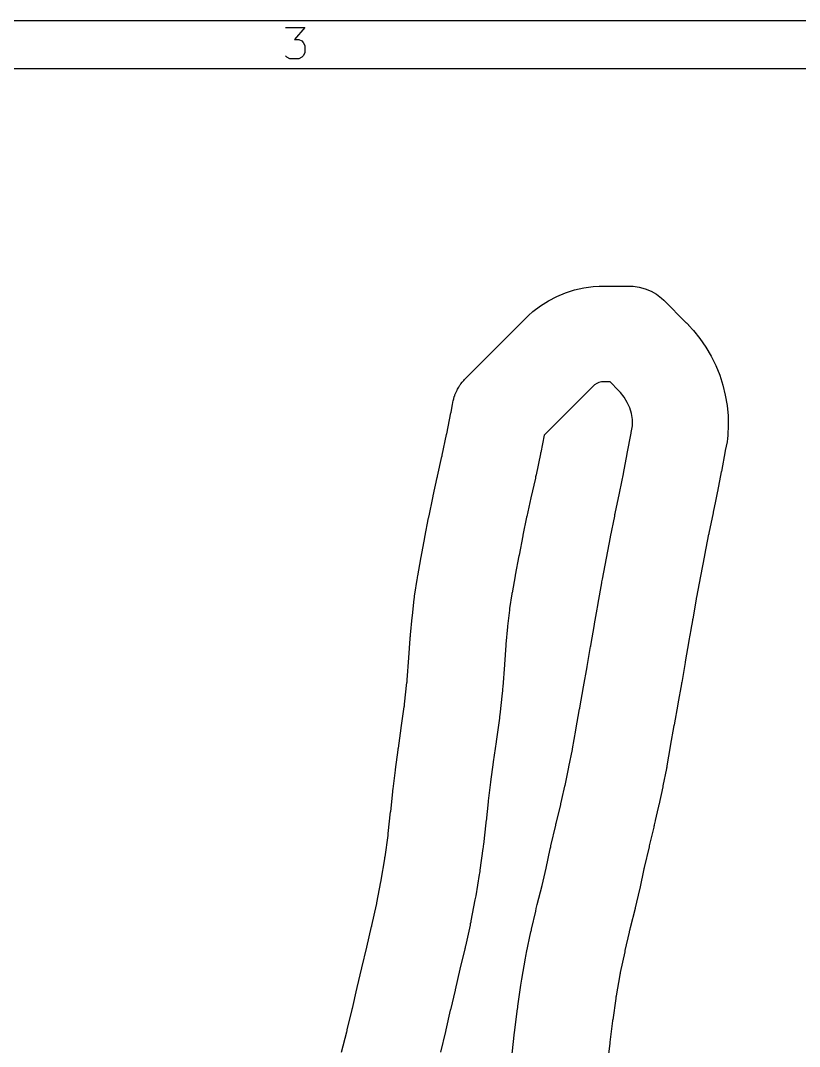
# Model space of a CAD drawing. Header units: inches. Extents: x 0.4 to 11.3, y -7.9 to -0.4.
# Drawn here: x 4.891 to 6.171, y -2.08 to -0.394 of the extents above; entities that cross this region are included whole.
import ezdxf

# ---------------------------------------------------------------- set-up
doc = ezdxf.new("R2010")
doc.units = ezdxf.units.IN
doc.header["$MEASUREMENT"] = 0
doc.layers.add('F.Cu', color=13, linetype='CONTINUOUS', true_color=0xc83434)

msp = doc.modelspace()

# ---------------------------------------------------------------- linework, layer by layer
at = {"layer": 'BLACK', "linetype": 'CONTINUOUS'}
for p, q in [((0.3937, -0.3937), (11.2993, -0.3937)), ((5.3262, -0.4053), (5.3578, -0.4053)), ((5.3578, -0.4053), (5.3408, -0.4248)), ((5.3408, -0.4248), (5.3481, -0.4248)), ((5.3481, -0.4248), (5.353, -0.4272)), ((5.353, -0.4272), (5.3554, -0.4296)), ((5.3554, -0.4296), (5.3578, -0.4345)), ((5.3578, -0.4345), (5.3578, -0.4467)), ((5.3286, -0.454), (5.3262, -0.4516)), ((5.3335, -0.4564), (5.3286, -0.454)), ((5.353, -0.454), (5.3481, -0.4564)), ((5.3554, -0.4516), (5.353, -0.454)), ((5.3578, -0.4467), (5.3554, -0.4516)), ((5.3481, -0.4564), (5.3335, -0.4564)), ((0.4724, -0.4724), (11.2206, -0.4724))]:
    msp.add_line(p, q, dxfattribs=at)
at = {"layer": 'F.Cu', "linetype": 'CONTINUOUS'}
for p, q in [((5.7722, -0.847), (5.7866, -0.841)), ((5.7866, -0.841), (5.8015, -0.8363)), ((5.8015, -0.8363), (5.8167, -0.833)), ((5.8167, -0.833), (5.8322, -0.8309)), ((5.8322, -0.8309), (5.842, -0.8305)), ((5.842, -0.8305), (5.8426, -0.8304)), ((5.8426, -0.8304), (5.8477, -0.8302)), ((5.8477, -0.8302), (5.8923, -0.8302)), ((5.8923, -0.8302), (5.8975, -0.8304)), ((5.8975, -0.8304), (5.9077, -0.8317)), ((5.9077, -0.8317), (5.9177, -0.8344)), ((5.9177, -0.8344), (5.9272, -0.8384)), ((5.9272, -0.8384), (5.9361, -0.8435)), ((5.7452, -0.8626), (5.7584, -0.8542)), ((5.7584, -0.8542), (5.7722, -0.847)), ((5.9361, -0.8435), (5.9443, -0.8498)), ((5.9443, -0.8498), (5.948, -0.8533)), ((5.948, -0.8533), (5.985, -0.8903)), ((5.7256, -0.8787), (5.7329, -0.8721)), ((5.7329, -0.8721), (5.7452, -0.8626)), ((5.6226, -0.9813), (5.7214, -0.8826)), ((5.7214, -0.8826), (5.7251, -0.8791)), ((5.7214, -0.8826), (5.7214, -0.8826)), ((5.7214, -0.8826), (5.7214, -0.8826)), ((5.7251, -0.8791), (5.7256, -0.8787)), ((5.985, -0.8903), (5.9851, -0.8903)), ((5.9851, -0.8903), (5.9851, -0.8903)), ((5.9851, -0.8903), (5.9855, -0.8908)), ((5.9855, -0.8908), (5.9885, -0.8941)), ((5.9885, -0.8941), (5.9887, -0.8942)), ((5.9887, -0.8942), (5.9967, -0.9029)), ((5.9967, -0.9029), (6.0075, -0.9163)), ((6.0075, -0.9163), (6.0172, -0.9304)), ((6.0172, -0.9304), (6.0259, -0.9452)), ((6.0259, -0.9452), (6.0334, -0.9606)), ((6.0334, -0.9606), (6.0399, -0.9765)), ((6.0399, -0.9765), (6.0451, -0.9928)), ((5.611, -0.9965), (5.6128, -0.9932)), ((5.6128, -0.9932), (5.6137, -0.9921)), ((5.6137, -0.9921), (5.6144, -0.991)), ((5.6144, -0.991), (5.6168, -0.9881)), ((5.6168, -0.9881), (5.6191, -0.9851)), ((5.6191, -0.9851), (5.6206, -0.9835)), ((5.6206, -0.9835), (5.621, -0.983)), ((5.621, -0.983), (5.6214, -0.9826)), ((5.6214, -0.9826), (5.6226, -0.9813)), ((5.8327, -0.9939), (5.7514, -1.0753)), ((5.8342, -0.9925), (5.8327, -0.9939)), ((5.8327, -0.9939), (5.8327, -0.9939)), ((5.8377, -0.9901), (5.8342, -0.9925)), ((5.8415, -0.9885), (5.8377, -0.9901)), ((5.8456, -0.9877), (5.8415, -0.9885)), ((5.8477, -0.9877), (5.8456, -0.9877)), ((5.8597, -0.9877), (5.8477, -0.9877)), ((5.8737, -1.0016), (5.8597, -0.9877)), ((6.0451, -0.9928), (6.0492, -1.0095)), ((5.6037, -1.0117), (5.6043, -1.0104)), ((5.6043, -1.0104), (5.6047, -1.0091)), ((5.6047, -1.0091), (5.6062, -1.0056)), ((5.6062, -1.0056), (5.6077, -1.0022)), ((5.6077, -1.0022), (5.6084, -1.001)), ((5.6084, -1.001), (5.609, -0.9997)), ((5.609, -0.9997), (5.611, -0.9965)), ((5.8771, -1.0051), (5.8737, -1.0016)), ((5.8737, -1.0016), (5.8737, -1.0016)), ((5.8831, -1.0128), (5.8771, -1.0051)), ((6.0492, -1.0095), (6.0521, -1.0264)), ((5.5989, -1.0347), (5.6007, -1.024)), ((5.6007, -1.024), (5.601, -1.0222)), ((5.601, -1.0222), (5.6011, -1.0216)), ((5.6011, -1.0216), (5.6013, -1.021)), ((5.6013, -1.021), (5.6017, -1.0189)), ((5.6017, -1.0189), (5.6028, -1.0153)), ((5.6028, -1.0153), (5.6037, -1.0117)), ((5.8881, -1.0213), (5.8831, -1.0128)), ((5.892, -1.0303), (5.8881, -1.0213)), ((6.0521, -1.0264), (6.0537, -1.0435)), ((5.5913, -1.0727), (5.5982, -1.0383)), ((5.5982, -1.0383), (5.5983, -1.0377)), ((5.5982, -1.0383), (5.5982, -1.0383)), ((5.5982, -1.0383), (5.5982, -1.0383)), ((5.5983, -1.0377), (5.5985, -1.0365)), ((5.5985, -1.0365), (5.5988, -1.0353)), ((5.5988, -1.0353), (5.5989, -1.0347)), ((5.5989, -1.0347), (5.5989, -1.0347)), ((5.8948, -1.0397), (5.892, -1.0303)), ((5.8964, -1.0494), (5.8948, -1.0397)), ((6.0537, -1.0435), (6.0541, -1.0606)), ((5.8946, -1.0706), (5.8967, -1.0599)), ((5.8967, -1.0592), (5.8964, -1.0494)), ((5.8967, -1.0599), (5.8967, -1.0592)), ((6.0541, -1.0606), (6.0534, -1.0736)), ((5.5839, -1.108), (5.5911, -1.0738)), ((5.5911, -1.0736), (5.5912, -1.0732)), ((5.5911, -1.0738), (5.5911, -1.0736)), ((5.5911, -1.0738), (5.5911, -1.0738)), ((5.5912, -1.0732), (5.5913, -1.0729)), ((5.5913, -1.0729), (5.5913, -1.0727)), ((5.5913, -1.0727), (5.5913, -1.0727)), ((5.7514, -1.0753), (5.7457, -1.1036)), ((5.888, -1.1055), (5.8944, -1.0717)), ((5.8944, -1.0717), (5.8945, -1.0713)), ((5.8944, -1.0717), (5.8944, -1.0717)), ((5.8945, -1.0709), (5.8946, -1.0706)), ((5.8945, -1.0713), (5.8945, -1.0709)), ((5.8946, -1.0706), (5.8946, -1.0706)), ((6.0532, -1.0777), (6.053, -1.0792)), ((6.0533, -1.0766), (6.0532, -1.0777)), ((6.0534, -1.0736), (6.0533, -1.0761)), ((6.0533, -1.0761), (6.0533, -1.0766)), ((6.0521, -1.0859), (6.0492, -1.1005)), ((6.0529, -1.0808), (6.0521, -1.0859)), ((6.053, -1.0792), (6.0529, -1.0808)), ((5.576, -1.1427), (5.5834, -1.1104)), ((5.5834, -1.1103), (5.5835, -1.1099)), ((5.5834, -1.1104), (5.5834, -1.1103)), ((5.5834, -1.1103), (5.5834, -1.1103)), ((5.5835, -1.1099), (5.5837, -1.1092)), ((5.5837, -1.1092), (5.5838, -1.1084)), ((5.5838, -1.1084), (5.5839, -1.108)), ((5.5839, -1.108), (5.5839, -1.108)), ((5.7452, -1.1061), (5.738, -1.1403)), ((5.7454, -1.1052), (5.7452, -1.1061)), ((5.7452, -1.1061), (5.7452, -1.1061)), ((5.7456, -1.1044), (5.7454, -1.1052)), ((5.7457, -1.1036), (5.7456, -1.1044)), ((5.7457, -1.1036), (5.7457, -1.1036)), ((5.8817, -1.1379), (5.8879, -1.1058)), ((5.8879, -1.1057), (5.888, -1.1056)), ((5.8879, -1.1058), (5.8879, -1.1057)), ((5.8879, -1.1057), (5.8879, -1.1057)), ((5.888, -1.1056), (5.888, -1.1055)), ((5.888, -1.1055), (5.888, -1.1055)), ((5.888, -1.1056), (5.888, -1.1056)), ((6.0491, -1.101), (6.0427, -1.1349)), ((6.0492, -1.1009), (6.0491, -1.101)), ((6.0491, -1.101), (6.0491, -1.101)), ((6.0491, -1.101), (6.0491, -1.101)), ((6.0492, -1.1005), (6.0492, -1.1005)), ((6.0492, -1.1005), (6.0492, -1.1005)), ((6.0492, -1.1005), (6.0492, -1.1006)), ((6.0492, -1.1006), (6.0492, -1.1007)), ((6.0492, -1.1007), (6.0492, -1.1009)), ((5.5689, -1.1751), (5.5755, -1.1446)), ((5.5755, -1.1446), (5.5756, -1.1446)), ((5.5756, -1.1446), (5.5757, -1.144)), ((5.5756, -1.1446), (5.5756, -1.1446)), ((5.5757, -1.144), (5.5758, -1.1434)), ((5.5758, -1.1434), (5.576, -1.1428)), ((5.576, -1.1428), (5.576, -1.1427)), ((5.576, -1.1428), (5.576, -1.1428)), ((5.7369, -1.1456), (5.7295, -1.1779)), ((5.7373, -1.1439), (5.7369, -1.1455)), ((5.7369, -1.1455), (5.7369, -1.1456)), ((5.7377, -1.1421), (5.7373, -1.1439)), ((5.738, -1.1403), (5.7377, -1.1421)), ((5.738, -1.1403), (5.738, -1.1403)), ((5.8788, -1.1521), (5.8816, -1.1387)), ((5.8816, -1.1385), (5.8817, -1.1383)), ((5.8816, -1.1387), (5.8816, -1.1385)), ((5.8816, -1.1387), (5.8816, -1.1387)), ((5.8817, -1.138), (5.8817, -1.1379)), ((5.8817, -1.1379), (5.8817, -1.1379)), ((5.8817, -1.1383), (5.8817, -1.138)), ((6.0426, -1.1356), (6.0364, -1.1677)), ((6.0427, -1.1351), (6.0426, -1.1353)), ((6.0426, -1.1353), (6.0426, -1.1356)), ((6.0426, -1.1356), (6.0426, -1.1356)), ((6.0426, -1.1356), (6.0426, -1.1356)), ((6.0427, -1.1349), (6.0427, -1.1349)), ((6.0427, -1.1349), (6.0427, -1.1349)), ((6.0427, -1.1349), (6.0427, -1.1351)), ((5.8751, -1.1703), (5.8788, -1.1521)), ((5.8788, -1.1521), (5.8788, -1.1521)), ((5.5622, -1.2076), (5.5683, -1.1779)), ((5.5683, -1.1779), (5.5685, -1.177)), ((5.5683, -1.1779), (5.5683, -1.1779)), ((5.5683, -1.1779), (5.5683, -1.1779)), ((5.5685, -1.177), (5.5687, -1.1761)), ((5.5687, -1.1761), (5.5689, -1.1752)), ((5.5689, -1.1752), (5.5689, -1.1751)), ((5.5689, -1.1752), (5.5689, -1.1752)), ((5.7294, -1.1784), (5.7227, -1.2088)), ((5.7295, -1.1779), (5.7294, -1.1781)), ((5.7294, -1.1781), (5.7294, -1.1783)), ((5.7294, -1.1783), (5.7294, -1.1784)), ((5.7294, -1.1784), (5.7294, -1.1784)), ((5.7295, -1.1779), (5.7295, -1.1779)), ((5.7295, -1.1779), (5.7295, -1.1779)), ((5.8681, -1.204), (5.875, -1.1707)), ((5.875, -1.1707), (5.8751, -1.1705)), ((5.875, -1.1707), (5.875, -1.1707)), ((5.875, -1.1707), (5.875, -1.1707)), ((5.8751, -1.1704), (5.8751, -1.1703)), ((5.8751, -1.1703), (5.8751, -1.1703)), ((5.8751, -1.1705), (5.8751, -1.1704)), ((6.0359, -1.1702), (6.0332, -1.1835)), ((6.036, -1.1693), (6.0359, -1.1702)), ((6.0359, -1.1702), (6.0359, -1.1702)), ((6.0362, -1.1685), (6.036, -1.1693)), ((6.0364, -1.1677), (6.0362, -1.1685)), ((6.0364, -1.1677), (6.0364, -1.1677)), ((6.0332, -1.1835), (6.0294, -1.2018)), ((6.0332, -1.1835), (6.0332, -1.1835)), ((5.5554, -1.2429), (5.5615, -1.2109)), ((5.5615, -1.2109), (5.5617, -1.2098)), ((5.5615, -1.2109), (5.5615, -1.2109)), ((5.5615, -1.2109), (5.5615, -1.2109)), ((5.5617, -1.2098), (5.5619, -1.2087)), ((5.5619, -1.2087), (5.5622, -1.2076)), ((5.5622, -1.2076), (5.5622, -1.2076)), ((5.5622, -1.2076), (5.5622, -1.2076)), ((5.7225, -1.2097), (5.7164, -1.2393)), ((5.7226, -1.2093), (5.7225, -1.2096)), ((5.7225, -1.2096), (5.7225, -1.2097)), ((5.7225, -1.2097), (5.7225, -1.2097)), ((5.7227, -1.209), (5.7226, -1.2093)), ((5.7227, -1.2088), (5.7227, -1.2088)), ((5.7227, -1.2088), (5.7227, -1.209)), ((5.8606, -1.2423), (5.8673, -1.208)), ((5.8673, -1.208), (5.8675, -1.2067)), ((5.8673, -1.208), (5.8673, -1.208)), ((5.8675, -1.2067), (5.8678, -1.2053)), ((5.8678, -1.2053), (5.8681, -1.204)), ((5.8681, -1.204), (5.8681, -1.204)), ((6.0292, -1.203), (6.0222, -1.2363)), ((6.0293, -1.2026), (6.0292, -1.203)), ((6.0292, -1.203), (6.0292, -1.203)), ((6.0292, -1.203), (6.0292, -1.203)), ((6.0294, -1.2018), (6.0293, -1.2022)), ((6.0293, -1.2022), (6.0293, -1.2026)), ((6.0294, -1.2018), (6.0294, -1.2018)), ((5.5491, -1.2754), (5.5553, -1.2435)), ((5.5553, -1.2433), (5.5554, -1.2432)), ((5.5553, -1.2434), (5.5553, -1.2433)), ((5.5553, -1.2435), (5.5553, -1.2434)), ((5.5553, -1.2434), (5.5553, -1.2434)), ((5.5554, -1.243), (5.5554, -1.2429)), ((5.5554, -1.2429), (5.5554, -1.2429)), ((5.5554, -1.2432), (5.5554, -1.243)), ((5.7162, -1.2404), (5.7101, -1.2723)), ((5.7163, -1.2398), (5.7162, -1.2402)), ((5.7162, -1.2402), (5.7162, -1.2404)), ((5.7162, -1.2404), (5.7162, -1.2404)), ((5.7164, -1.2395), (5.7163, -1.2398)), ((5.7164, -1.2393), (5.7164, -1.2393)), ((5.7164, -1.2393), (5.7164, -1.2395)), ((5.8538, -1.2772), (5.8605, -1.2428)), ((5.8605, -1.2426), (5.8605, -1.2425)), ((5.8605, -1.2425), (5.8606, -1.2425)), ((5.8605, -1.2428), (5.8605, -1.2426)), ((5.8605, -1.2426), (5.8605, -1.2426)), ((5.8606, -1.2424), (5.8606, -1.2423)), ((5.8606, -1.2425), (5.8606, -1.2424)), ((5.8606, -1.2424), (5.8606, -1.2424)), ((5.8606, -1.2424), (5.8606, -1.2424)), ((6.0218, -1.2381), (6.0152, -1.2724)), ((6.0219, -1.2381), (6.0218, -1.2381)), ((6.0218, -1.2381), (6.0218, -1.2381)), ((6.022, -1.2372), (6.0219, -1.2378)), ((6.0219, -1.2378), (6.0219, -1.2381)), ((6.0221, -1.2366), (6.022, -1.2372)), ((6.0222, -1.2363), (6.0221, -1.2366)), ((6.0222, -1.2363), (6.0222, -1.2363)), ((6.0222, -1.2363), (6.0222, -1.2363)), ((5.5436, -1.3064), (5.5485, -1.2785)), ((5.5485, -1.2785), (5.5486, -1.2785)), ((5.5486, -1.2785), (5.5487, -1.2775)), ((5.5486, -1.2785), (5.5486, -1.2785)), ((5.5487, -1.2775), (5.5489, -1.2765)), ((5.5489, -1.2765), (5.5491, -1.2755)), ((5.5491, -1.2755), (5.5491, -1.2754)), ((5.5491, -1.2755), (5.5491, -1.2755)), ((5.7099, -1.2734), (5.7037, -1.3053)), ((5.71, -1.2731), (5.7099, -1.2734)), ((5.7099, -1.2734), (5.7099, -1.2734)), ((5.7101, -1.2727), (5.71, -1.2731)), ((5.7101, -1.2723), (5.7101, -1.2723)), ((5.7101, -1.2723), (5.7101, -1.2727)), ((5.8472, -1.3116), (5.8538, -1.2772)), ((5.8538, -1.2772), (5.8538, -1.2772)), ((5.8538, -1.2772), (5.8538, -1.2772)), ((6.0151, -1.2728), (6.0084, -1.3071)), ((6.0152, -1.2724), (6.0151, -1.2725)), ((6.0151, -1.2725), (6.0151, -1.2728)), ((6.0151, -1.2728), (6.0151, -1.2728)), ((6.0152, -1.2724), (6.0152, -1.2724)), ((5.5389, -1.3363), (5.5426, -1.3122)), ((5.5426, -1.3122), (5.5429, -1.3102)), ((5.5426, -1.3122), (5.5426, -1.3122)), ((5.5426, -1.3122), (5.5426, -1.3122)), ((5.5429, -1.3102), (5.5432, -1.3083)), ((5.5432, -1.3083), (5.5436, -1.3064)), ((5.5436, -1.3064), (5.5436, -1.3064)), ((5.5436, -1.3064), (5.5436, -1.3064)), ((5.7036, -1.3063), (5.6986, -1.334)), ((5.7037, -1.3055), (5.7036, -1.3058)), ((5.7036, -1.3058), (5.7036, -1.3062)), ((5.7036, -1.3062), (5.7036, -1.3063)), ((5.7036, -1.3063), (5.7036, -1.3063)), ((5.7037, -1.3053), (5.7037, -1.3055)), ((5.8464, -1.316), (5.8468, -1.3138)), ((5.8468, -1.3138), (5.8472, -1.3116)), ((5.8472, -1.3116), (5.8472, -1.3116)), ((6.0084, -1.3071), (6.0018, -1.3415)), ((5.8404, -1.3513), (5.846, -1.3181)), ((5.846, -1.3181), (5.8464, -1.316)), ((5.846, -1.3181), (5.846, -1.3181)), ((5.5348, -1.3713), (5.5378, -1.3449)), ((5.5378, -1.3448), (5.5381, -1.342)), ((5.5378, -1.3449), (5.5378, -1.3448)), ((5.5378, -1.3448), (5.5378, -1.3448)), ((5.5381, -1.342), (5.5385, -1.3392)), ((5.5385, -1.3392), (5.5389, -1.3364)), ((5.5389, -1.3364), (5.5389, -1.3363)), ((5.5389, -1.3364), (5.5389, -1.3364)), ((5.6983, -1.3359), (5.6946, -1.36)), ((5.6984, -1.335), (5.6983, -1.3356)), ((5.6983, -1.3356), (5.6983, -1.3359)), ((5.6985, -1.3343), (5.6984, -1.335)), ((5.6986, -1.334), (5.6985, -1.3343)), ((5.6986, -1.334), (5.6986, -1.334)), ((6.0013, -1.3444), (5.9956, -1.3776)), ((6.0014, -1.3439), (6.0013, -1.3444)), ((6.0013, -1.3444), (6.0013, -1.3444)), ((6.0013, -1.3444), (6.0013, -1.3444)), ((6.0015, -1.343), (6.0014, -1.3439)), ((6.0017, -1.342), (6.0015, -1.343)), ((6.0018, -1.3415), (6.0017, -1.342)), ((6.0018, -1.3415), (6.0018, -1.3415)), ((6.0018, -1.3415), (6.0018, -1.3415)), ((5.6943, -1.3627), (5.6913, -1.3891)), ((5.6944, -1.3613), (5.6943, -1.3622)), ((5.6943, -1.3622), (5.6943, -1.3627)), ((5.6946, -1.3604), (5.6944, -1.3613)), ((5.6946, -1.36), (5.6946, -1.3604)), ((5.8375, -1.3671), (5.8403, -1.3519)), ((5.8403, -1.3514), (5.8404, -1.3513)), ((5.8403, -1.3516), (5.8403, -1.3514)), ((5.8403, -1.3518), (5.8403, -1.3516)), ((5.8403, -1.3519), (5.8403, -1.3518)), ((5.8403, -1.3519), (5.8403, -1.3519)), ((5.8404, -1.3513), (5.8404, -1.3513)), ((5.8404, -1.3513), (5.8404, -1.3513)), ((5.5316, -1.4034), (5.5344, -1.3748)), ((5.5344, -1.3747), (5.5346, -1.3736)), ((5.5344, -1.3748), (5.5344, -1.3747)), ((5.5344, -1.3747), (5.5344, -1.3747)), ((5.5346, -1.3736), (5.5347, -1.3725)), ((5.5347, -1.3725), (5.5348, -1.3714)), ((5.5348, -1.3714), (5.5348, -1.3713)), ((5.5348, -1.3714), (5.5348, -1.3714)), ((5.8343, -1.3851), (5.8375, -1.3673)), ((5.8375, -1.3672), (5.8375, -1.3671)), ((5.8375, -1.3673), (5.8375, -1.3672)), ((5.9953, -1.3795), (5.9926, -1.3947)), ((5.9954, -1.3789), (5.9953, -1.3795)), ((5.9953, -1.3795), (5.9953, -1.3795)), ((5.9955, -1.3783), (5.9954, -1.3789)), ((5.9956, -1.3776), (5.9955, -1.3783)), ((5.9956, -1.3776), (5.9956, -1.3776)), ((5.6912, -1.39), (5.6884, -1.4187)), ((5.6913, -1.3892), (5.6912, -1.3896)), ((5.6912, -1.3896), (5.6912, -1.3899)), ((5.6912, -1.3899), (5.6912, -1.39)), ((5.6912, -1.39), (5.6912, -1.39)), ((5.6913, -1.3891), (5.6913, -1.3891)), ((5.6913, -1.3891), (5.6913, -1.3892)), ((5.8281, -1.4207), (5.8342, -1.3861)), ((5.8342, -1.3858), (5.8343, -1.3854)), ((5.8342, -1.3861), (5.8342, -1.3858)), ((5.8342, -1.3861), (5.8342, -1.3861)), ((5.8343, -1.3854), (5.8343, -1.3851)), ((5.8343, -1.3851), (5.8343, -1.3851)), ((5.9926, -1.3949), (5.9894, -1.4127)), ((5.9926, -1.3947), (5.9926, -1.3948)), ((5.9926, -1.3948), (5.9926, -1.3949)), ((5.5289, -1.4411), (5.5311, -1.4093)), ((5.5311, -1.4093), (5.5312, -1.4093)), ((5.5312, -1.4092), (5.5313, -1.4073)), ((5.5312, -1.4093), (5.5312, -1.4092)), ((5.5313, -1.4073), (5.5315, -1.4054)), ((5.5315, -1.4054), (5.5316, -1.4035)), ((5.5316, -1.4035), (5.5316, -1.4034)), ((5.5316, -1.4035), (5.5316, -1.4035)), ((5.9893, -1.4132), (5.9833, -1.4478)), ((5.9894, -1.4128), (5.9893, -1.413)), ((5.9893, -1.413), (5.9893, -1.4131)), ((5.9893, -1.4131), (5.9893, -1.4132)), ((5.9893, -1.4132), (5.9893, -1.4132)), ((5.9894, -1.4127), (5.9894, -1.4127)), ((5.9894, -1.4127), (5.9894, -1.4127)), ((5.9894, -1.4127), (5.9894, -1.4128)), ((5.6882, -1.4205), (5.686, -1.4523)), ((5.6883, -1.4202), (5.6882, -1.4204)), ((5.6882, -1.4204), (5.6882, -1.4205)), ((5.6884, -1.4189), (5.6883, -1.4196)), ((5.6883, -1.4196), (5.6883, -1.4202)), ((5.6884, -1.4187), (5.6884, -1.4187)), ((5.6884, -1.4187), (5.6884, -1.4189)), ((5.8223, -1.4551), (5.8278, -1.4224)), ((5.8278, -1.4224), (5.8279, -1.4218)), ((5.8278, -1.4224), (5.8278, -1.4224)), ((5.8279, -1.4218), (5.828, -1.4212)), ((5.828, -1.4212), (5.8281, -1.4207)), ((5.8281, -1.4207), (5.8281, -1.4207)), ((5.5263, -1.4773), (5.5289, -1.4411)), ((5.9831, -1.4487), (5.9776, -1.4814)), ((5.9832, -1.4482), (5.9831, -1.4485)), ((5.9831, -1.4485), (5.9831, -1.4486)), ((5.9831, -1.4486), (5.9831, -1.4486)), ((5.9831, -1.4486), (5.9831, -1.4487)), ((5.9833, -1.4478), (5.9832, -1.4478)), ((5.9832, -1.4478), (5.9832, -1.4479)), ((5.9832, -1.4479), (5.9832, -1.448)), ((5.9832, -1.448), (5.9832, -1.4482)), ((5.686, -1.4524), (5.6834, -1.4885)), ((5.686, -1.4523), (5.686, -1.4523)), ((5.686, -1.4523), (5.686, -1.4524)), ((5.8163, -1.4885), (5.8221, -1.456)), ((5.8221, -1.456), (5.8222, -1.4558)), ((5.8221, -1.456), (5.8221, -1.456)), ((5.8222, -1.4555), (5.8223, -1.4552)), ((5.8222, -1.4558), (5.8222, -1.4555)), ((5.8223, -1.4552), (5.8223, -1.4551)), ((5.8223, -1.4551), (5.8223, -1.4551)), ((5.522, -1.5174), (5.5259, -1.4818)), ((5.5259, -1.4818), (5.526, -1.481)), ((5.5259, -1.4818), (5.5259, -1.4818)), ((5.526, -1.481), (5.5261, -1.4795)), ((5.5261, -1.4795), (5.5262, -1.478)), ((5.5262, -1.478), (5.5263, -1.4773)), ((5.5263, -1.4773), (5.5263, -1.4773)), ((5.9773, -1.4831), (5.9771, -1.484)), ((5.9774, -1.4823), (5.9773, -1.4831)), ((5.9776, -1.4814), (5.9774, -1.4823)), ((5.9776, -1.4814), (5.9776, -1.4814)), ((5.9776, -1.4814), (5.9776, -1.4814)), ((5.6824, -1.499), (5.6785, -1.5346)), ((5.6828, -1.4955), (5.6824, -1.499)), ((5.6824, -1.499), (5.6824, -1.499)), ((5.6824, -1.499), (5.6824, -1.499)), ((5.6831, -1.492), (5.6828, -1.4955)), ((5.6834, -1.4885), (5.6831, -1.492)), ((5.6834, -1.4885), (5.6834, -1.4885)), ((5.6834, -1.4885), (5.6834, -1.4885)), ((5.81, -1.5232), (5.8162, -1.489)), ((5.8162, -1.4886), (5.8162, -1.4885)), ((5.8162, -1.4885), (5.8163, -1.4885)), ((5.8162, -1.4887), (5.8162, -1.4886)), ((5.8162, -1.4888), (5.8162, -1.4887)), ((5.8162, -1.4889), (5.8162, -1.4888)), ((5.8162, -1.4888), (5.8162, -1.4888)), ((5.8162, -1.489), (5.8162, -1.4889)), ((5.8163, -1.4885), (5.8163, -1.4885)), ((5.9771, -1.484), (5.9712, -1.5165)), ((5.9771, -1.484), (5.9771, -1.484)), ((5.5219, -1.518), (5.522, -1.5174)), ((5.522, -1.5174), (5.522, -1.5174)), ((5.9711, -1.517), (5.965, -1.5512)), ((5.9712, -1.5167), (5.9711, -1.5169)), ((5.9711, -1.5169), (5.9711, -1.517)), ((5.9711, -1.517), (5.9711, -1.517)), ((5.9712, -1.5165), (5.9712, -1.5165)), ((5.9712, -1.5165), (5.9712, -1.5167)), ((5.5164, -1.5564), (5.5214, -1.5218)), ((5.5214, -1.5218), (5.5215, -1.5212)), ((5.5215, -1.5212), (5.5216, -1.5206)), ((5.5215, -1.5212), (5.5215, -1.5212)), ((5.5215, -1.5212), (5.5215, -1.5212)), ((5.5216, -1.5206), (5.5217, -1.5193)), ((5.5217, -1.5193), (5.5219, -1.518)), ((5.8036, -1.5592), (5.8097, -1.5248)), ((5.8097, -1.5248), (5.8098, -1.5243)), ((5.8097, -1.5248), (5.8097, -1.5248)), ((5.8098, -1.5243), (5.8099, -1.5237)), ((5.8099, -1.5237), (5.81, -1.5232)), ((5.81, -1.5232), (5.81, -1.5232)), ((5.6773, -1.5441), (5.6723, -1.5787)), ((5.6774, -1.5435), (5.6773, -1.5441)), ((5.6773, -1.5441), (5.6773, -1.5441)), ((5.6773, -1.5441), (5.6773, -1.5441)), ((5.6778, -1.5406), (5.6774, -1.5435)), ((5.6774, -1.5435), (5.6774, -1.5435)), ((5.6782, -1.5376), (5.6778, -1.5406)), ((5.6785, -1.5346), (5.6782, -1.5376)), ((5.6785, -1.5346), (5.6785, -1.5346)), ((5.965, -1.5512), (5.9649, -1.5512)), ((5.5117, -1.5893), (5.5164, -1.5565)), ((5.5164, -1.5565), (5.5164, -1.5564)), ((5.5164, -1.5564), (5.5164, -1.5564)), ((5.7981, -1.5908), (5.8035, -1.5598)), ((5.8035, -1.5598), (5.8036, -1.5596)), ((5.8036, -1.5593), (5.8036, -1.5592)), ((5.8036, -1.5592), (5.8036, -1.5592)), ((5.8036, -1.5594), (5.8036, -1.5593)), ((5.8036, -1.5593), (5.8036, -1.5593)), ((5.8036, -1.5595), (5.8036, -1.5594)), ((5.8036, -1.5596), (5.8036, -1.5595)), ((5.8036, -1.5595), (5.8036, -1.5595)), ((5.9648, -1.5521), (5.9587, -1.5865)), ((5.9649, -1.5516), (5.9648, -1.5519)), ((5.9648, -1.5519), (5.9648, -1.552)), ((5.9648, -1.552), (5.9648, -1.552)), ((5.9648, -1.552), (5.9648, -1.5521)), ((5.9649, -1.5512), (5.9649, -1.5513)), ((5.9649, -1.5513), (5.9649, -1.5514)), ((5.9649, -1.5514), (5.9649, -1.5516)), ((5.6723, -1.5789), (5.6676, -1.6118)), ((5.6723, -1.5787), (5.6723, -1.5788)), ((5.6723, -1.5788), (5.6723, -1.5789)), ((5.5071, -1.6247), (5.5113, -1.5923)), ((5.5113, -1.5923), (5.5114, -1.5913)), ((5.5113, -1.5923), (5.5113, -1.5923)), ((5.5113, -1.5923), (5.5113, -1.5923)), ((5.5114, -1.5913), (5.5116, -1.5903)), ((5.5116, -1.5903), (5.5117, -1.5894)), ((5.5117, -1.5894), (5.5117, -1.5893)), ((5.5117, -1.5893), (5.5117, -1.5893)), ((5.7922, -1.62), (5.7979, -1.592)), ((5.7979, -1.5919), (5.798, -1.5918)), ((5.7979, -1.592), (5.7979, -1.5919)), ((5.7979, -1.5919), (5.7979, -1.5919)), ((5.7979, -1.592), (5.7979, -1.592)), ((5.798, -1.5917), (5.7981, -1.5908)), ((5.798, -1.5918), (5.798, -1.5917)), ((5.798, -1.5917), (5.798, -1.5917)), ((5.798, -1.5917), (5.798, -1.5917)), ((5.9587, -1.5869), (5.9531, -1.6188)), ((5.9587, -1.5865), (5.9587, -1.5865)), ((5.9587, -1.5865), (5.9587, -1.5866)), ((5.9587, -1.5866), (5.9587, -1.5869)), ((5.9587, -1.5869), (5.9587, -1.5869)), ((5.6674, -1.6127), (5.6632, -1.6451)), ((5.6675, -1.6126), (5.6674, -1.6127)), ((5.6674, -1.6127), (5.6674, -1.6127)), ((5.6676, -1.6119), (5.6675, -1.6122)), ((5.6675, -1.6122), (5.6675, -1.6126)), ((5.6676, -1.6118), (5.6676, -1.6118)), ((5.6676, -1.6118), (5.6676, -1.6119)), ((5.503, -1.6566), (5.507, -1.6256)), ((5.507, -1.625), (5.5071, -1.6248)), ((5.507, -1.6253), (5.507, -1.625)), ((5.507, -1.6255), (5.507, -1.6253)), ((5.507, -1.6256), (5.507, -1.6255)), ((5.507, -1.6256), (5.507, -1.6256)), ((5.5071, -1.6248), (5.5071, -1.6247)), ((5.5071, -1.6248), (5.5071, -1.6248)), ((5.7857, -1.6508), (5.7921, -1.6207)), ((5.7921, -1.6206), (5.7922, -1.6203)), ((5.7921, -1.6207), (5.7921, -1.6206)), ((5.7921, -1.6207), (5.7921, -1.6207)), ((5.7922, -1.6201), (5.7922, -1.62)), ((5.7922, -1.62), (5.7922, -1.62)), ((5.7922, -1.6203), (5.7922, -1.6201)), ((5.9523, -1.6232), (5.9466, -1.6513)), ((5.9524, -1.6226), (5.9523, -1.6228)), ((5.9523, -1.6228), (5.9523, -1.623)), ((5.9523, -1.623), (5.9523, -1.6232)), ((5.9523, -1.6232), (5.9523, -1.6232)), ((5.9528, -1.6207), (5.9524, -1.6226)), ((5.9524, -1.6226), (5.9524, -1.6226)), ((5.9529, -1.6198), (5.9528, -1.6207)), ((5.9531, -1.6188), (5.9529, -1.6198)), ((5.6632, -1.6453), (5.6593, -1.6763)), ((5.6632, -1.6451), (5.6632, -1.6451)), ((5.6632, -1.6451), (5.6632, -1.6451)), ((5.6632, -1.6451), (5.6632, -1.6452)), ((5.6632, -1.6452), (5.6632, -1.6453)), ((5.6632, -1.6453), (5.6632, -1.6453)), ((5.7805, -1.6737), (5.7855, -1.652)), ((5.7855, -1.6518), (5.7856, -1.6514)), ((5.7855, -1.652), (5.7855, -1.6518)), ((5.7855, -1.652), (5.7855, -1.652)), ((5.7856, -1.6514), (5.7857, -1.651)), ((5.7857, -1.651), (5.7857, -1.6508)), ((5.7857, -1.6508), (5.7857, -1.6508)), ((5.9464, -1.6519), (5.9463, -1.6526)), ((5.9466, -1.6513), (5.9464, -1.6519)), ((5.9466, -1.6513), (5.9466, -1.6513)), ((5.4991, -1.6935), (5.5025, -1.6615)), ((5.5025, -1.6614), (5.5026, -1.6598)), ((5.5025, -1.6615), (5.5025, -1.6614)), ((5.5025, -1.6614), (5.5025, -1.6614)), ((5.5026, -1.6598), (5.5028, -1.6583)), ((5.5028, -1.6583), (5.503, -1.6567)), ((5.503, -1.6567), (5.503, -1.6566)), ((5.503, -1.6567), (5.503, -1.6567)), ((5.9462, -1.6533), (5.9398, -1.6834)), ((5.9463, -1.6526), (5.9462, -1.6533)), ((5.9462, -1.6533), (5.9462, -1.6533)), ((5.6591, -1.6779), (5.6558, -1.7098)), ((5.6592, -1.6771), (5.6591, -1.6776)), ((5.6591, -1.6776), (5.6591, -1.6779)), ((5.6591, -1.6779), (5.6591, -1.6779)), ((5.6593, -1.6763), (5.6592, -1.6766)), ((5.6592, -1.6766), (5.6592, -1.6771)), ((5.6593, -1.6763), (5.6593, -1.6763)), ((5.7711, -1.7131), (5.7786, -1.682)), ((5.7786, -1.682), (5.7787, -1.6818)), ((5.7786, -1.682), (5.7786, -1.682)), ((5.7787, -1.6818), (5.7788, -1.6815)), ((5.7788, -1.6811), (5.7789, -1.6809)), ((5.7788, -1.6815), (5.7788, -1.6811)), ((5.7789, -1.6809), (5.7805, -1.674)), ((5.7789, -1.6809), (5.7789, -1.6809)), ((5.7805, -1.674), (5.7805, -1.6737)), ((5.7805, -1.6737), (5.7805, -1.6737)), ((5.7805, -1.6737), (5.7805, -1.6737)), ((5.7805, -1.674), (5.7805, -1.674)), ((5.9393, -1.6857), (5.939, -1.6869)), ((5.9395, -1.6846), (5.9393, -1.6857)), ((5.9398, -1.6834), (5.9395, -1.6846)), ((5.9398, -1.6834), (5.9398, -1.6834)), ((5.495, -1.73), (5.499, -1.6944)), ((5.499, -1.6943), (5.4991, -1.694)), ((5.499, -1.6944), (5.499, -1.6943)), ((5.499, -1.6944), (5.499, -1.6944)), ((5.4991, -1.6936), (5.4991, -1.6935)), ((5.4991, -1.6935), (5.4991, -1.6935)), ((5.4991, -1.694), (5.4991, -1.6936)), ((5.939, -1.6869), (5.9341, -1.7086)), ((5.939, -1.6869), (5.939, -1.6869)), ((5.6555, -1.712), (5.6515, -1.7476)), ((5.6556, -1.7113), (5.6555, -1.712)), ((5.6555, -1.712), (5.6555, -1.712)), ((5.6557, -1.7106), (5.6556, -1.7113)), ((5.6558, -1.7098), (5.6557, -1.7106)), ((5.6558, -1.7098), (5.6558, -1.7098)), ((5.7625, -1.7502), (5.7703, -1.7162)), ((5.7703, -1.7162), (5.7706, -1.7152)), ((5.7703, -1.7162), (5.7703, -1.7162)), ((5.7706, -1.7152), (5.7708, -1.7141)), ((5.7708, -1.7141), (5.7711, -1.7131)), ((5.7711, -1.7131), (5.7711, -1.7131)), ((5.9317, -1.7192), (5.9241, -1.7503)), ((5.9319, -1.7181), (5.9317, -1.7192)), ((5.9317, -1.7192), (5.9317, -1.7192)), ((5.9322, -1.7169), (5.9319, -1.7181)), ((5.9324, -1.7158), (5.9322, -1.7169)), ((5.934, -1.7089), (5.9324, -1.7158)), ((5.9324, -1.7158), (5.9324, -1.7158)), ((5.9341, -1.7086), (5.934, -1.7089)), ((5.934, -1.7089), (5.934, -1.7089)), ((5.934, -1.7089), (5.934, -1.7089)), ((5.9341, -1.7086), (5.9341, -1.7086)), ((5.4898, -1.7682), (5.4947, -1.733)), ((5.4947, -1.7325), (5.4949, -1.7315)), ((5.4947, -1.733), (5.4947, -1.7325)), ((5.4947, -1.733), (5.4947, -1.733)), ((5.4949, -1.7315), (5.495, -1.7305)), ((5.495, -1.7305), (5.495, -1.73)), ((5.495, -1.73), (5.495, -1.73)), ((5.651, -1.7522), (5.6507, -1.7545)), ((5.6513, -1.7499), (5.651, -1.7522)), ((5.6515, -1.7476), (5.6513, -1.7499)), ((5.6515, -1.7476), (5.6515, -1.7476)), ((5.7614, -1.7549), (5.7618, -1.7533)), ((5.7618, -1.7533), (5.7621, -1.7518)), ((5.7621, -1.7518), (5.7625, -1.7502)), ((5.7625, -1.7502), (5.7625, -1.7502)), ((5.9238, -1.7517), (5.9159, -1.7857)), ((5.9239, -1.7511), (5.9238, -1.7515)), ((5.9238, -1.7515), (5.9238, -1.7517)), ((5.9238, -1.7517), (5.9238, -1.7517)), ((5.924, -1.7506), (5.9239, -1.7511)), ((5.9241, -1.7504), (5.924, -1.7506)), ((5.9241, -1.7503), (5.9241, -1.7503)), ((5.9241, -1.7503), (5.9241, -1.7504)), ((5.4894, -1.7709), (5.4896, -1.7699)), ((5.4896, -1.7699), (5.4897, -1.7688)), ((5.4897, -1.7688), (5.4898, -1.7682)), ((5.4898, -1.7682), (5.4898, -1.7682)), ((5.4898, -1.7682), (5.4898, -1.7682)), ((5.6507, -1.7545), (5.6458, -1.7898)), ((5.6507, -1.7545), (5.6507, -1.7545)), ((5.7547, -1.7865), (5.7614, -1.7549)), ((5.4835, -1.8063), (5.4893, -1.7715)), ((5.4893, -1.7715), (5.4894, -1.7709)), ((5.4893, -1.7715), (5.4893, -1.7715)), ((5.748, -1.8152), (5.7547, -1.7865)), ((5.9157, -1.7867), (5.9155, -1.7874)), ((5.9158, -1.7861), (5.9157, -1.7867)), ((5.9159, -1.7857), (5.9158, -1.7861)), ((5.9159, -1.7857), (5.9159, -1.7857)), ((5.6446, -1.7974), (5.6388, -1.8322)), ((5.645, -1.7949), (5.6446, -1.7974)), ((5.6446, -1.7974), (5.6446, -1.7974)), ((5.6454, -1.7923), (5.645, -1.7949)), ((5.6458, -1.7898), (5.6454, -1.7923)), ((5.6458, -1.7898), (5.6458, -1.7898)), ((5.9154, -1.7877), (5.9085, -1.8201)), ((5.9155, -1.7874), (5.9154, -1.7877)), ((5.9154, -1.7877), (5.9154, -1.7877)), ((5.4764, -1.8435), (5.483, -1.8092)), ((5.483, -1.8092), (5.4831, -1.8087)), ((5.483, -1.8092), (5.483, -1.8092)), ((5.4831, -1.8087), (5.4832, -1.8078)), ((5.4832, -1.8078), (5.4834, -1.8068)), ((5.4834, -1.8068), (5.4835, -1.8063)), ((5.4835, -1.8063), (5.4835, -1.8063)), ((5.7401, -1.8463), (5.748, -1.8152)), ((5.9084, -1.8208), (5.9082, -1.8216)), ((5.9085, -1.8201), (5.9084, -1.8208)), ((5.638, -1.8367), (5.6376, -1.8389)), ((5.6384, -1.8344), (5.638, -1.8367)), ((5.6388, -1.8322), (5.6384, -1.8344)), ((5.6388, -1.8322), (5.6388, -1.8322)), ((5.9082, -1.8216), (5.9011, -1.8518)), ((5.4682, -1.8809), (5.4757, -1.8468)), ((5.4757, -1.8468), (5.4758, -1.8463)), ((5.4757, -1.8468), (5.4757, -1.8468)), ((5.4758, -1.8463), (5.4761, -1.8452)), ((5.4761, -1.8452), (5.4763, -1.8441)), ((5.4763, -1.8441), (5.4764, -1.8436)), ((5.4764, -1.8436), (5.4764, -1.8435)), ((5.4764, -1.8436), (5.4764, -1.8436)), ((5.6376, -1.8389), (5.631, -1.8732)), ((5.6376, -1.8389), (5.6376, -1.8389)), ((5.7375, -1.8572), (5.7384, -1.8533)), ((5.7384, -1.8532), (5.7389, -1.8509)), ((5.7384, -1.8533), (5.7384, -1.8532)), ((5.7389, -1.8509), (5.7395, -1.8486)), ((5.7395, -1.8486), (5.7401, -1.8463)), ((5.7401, -1.8463), (5.7401, -1.8463)), ((5.9008, -1.8533), (5.8927, -1.8851)), ((5.9009, -1.8525), (5.9008, -1.8533)), ((5.9011, -1.8518), (5.9009, -1.8525)), ((5.7307, -1.887), (5.7375, -1.8572)), ((5.7375, -1.8572), (5.7375, -1.8572)), ((5.4597, -1.9166), (5.4677, -1.8829)), ((5.4677, -1.8829), (5.4678, -1.8829)), ((5.4678, -1.8826), (5.468, -1.8819)), ((5.4678, -1.8829), (5.4678, -1.8826)), ((5.4678, -1.8829), (5.4678, -1.8829)), ((5.468, -1.8819), (5.4681, -1.8813)), ((5.4681, -1.8813), (5.4682, -1.8809)), ((5.4682, -1.8809), (5.4682, -1.8809)), ((5.6295, -1.8806), (5.622, -1.9147)), ((5.63, -1.8781), (5.6295, -1.8806)), ((5.6295, -1.8806), (5.6295, -1.8806)), ((5.6306, -1.8756), (5.63, -1.8781)), ((5.631, -1.8732), (5.6306, -1.8756)), ((5.631, -1.8732), (5.631, -1.8732)), ((5.7304, -1.8885), (5.7307, -1.887)), ((5.7307, -1.887), (5.7307, -1.887)), ((5.8919, -1.8881), (5.8911, -1.8921)), ((5.892, -1.8881), (5.8919, -1.8881)), ((5.8921, -1.8876), (5.892, -1.8881)), ((5.892, -1.8881), (5.892, -1.8881)), ((5.8923, -1.8866), (5.8921, -1.8876)), ((5.8925, -1.8856), (5.8923, -1.8866)), ((5.8927, -1.8851), (5.8925, -1.8856)), ((5.8927, -1.8851), (5.8927, -1.8851)), ((5.7226, -1.9254), (5.7297, -1.8915)), ((5.7297, -1.8915), (5.73, -1.89)), ((5.7297, -1.8915), (5.7297, -1.8915)), ((5.73, -1.89), (5.7304, -1.8885)), ((5.8911, -1.8921), (5.8842, -1.922)), ((5.8911, -1.8921), (5.8911, -1.8921)), ((5.4517, -1.9507), (5.4597, -1.9167)), ((5.4597, -1.9167), (5.4597, -1.9166)), ((5.4597, -1.9167), (5.4597, -1.9167)), ((5.621, -1.9193), (5.613, -1.9529)), ((5.6213, -1.9178), (5.621, -1.9193)), ((5.621, -1.9193), (5.621, -1.9193)), ((5.6217, -1.9163), (5.6213, -1.9178)), ((5.622, -1.9148), (5.6217, -1.9163)), ((5.622, -1.9147), (5.622, -1.9148)), ((5.8842, -1.922), (5.8842, -1.922)), ((5.8842, -1.922), (5.8842, -1.922)), ((5.8842, -1.922), (5.8842, -1.9224)), ((5.7147, -1.9691), (5.7208, -1.9346)), ((5.7208, -1.9346), (5.7213, -1.9315)), ((5.7208, -1.9346), (5.7208, -1.9346)), ((5.7213, -1.9315), (5.7219, -1.9284)), ((5.7219, -1.9284), (5.7225, -1.9254)), ((5.7225, -1.9254), (5.7226, -1.9254)), ((5.8838, -1.924), (5.8766, -1.958)), ((5.8839, -1.9236), (5.8838, -1.924)), ((5.8838, -1.924), (5.8838, -1.924)), ((5.8838, -1.924), (5.8838, -1.924)), ((5.884, -1.923), (5.8839, -1.9236)), ((5.8842, -1.9224), (5.884, -1.923)), ((5.444, -1.9829), (5.4517, -1.9508)), ((5.4517, -1.9508), (5.4517, -1.9507)), ((5.4517, -1.9507), (5.4517, -1.9507)), ((5.4517, -1.9507), (5.4517, -1.9507)), ((5.4517, -1.9508), (5.4517, -1.9508)), ((5.4517, -1.9508), (5.4517, -1.9508)), ((5.4517, -1.9508), (5.4517, -1.9508)), ((5.613, -1.9529), (5.605, -1.9868)), ((5.7136, -1.9755), (5.7141, -1.9723)), ((5.7141, -1.9723), (5.7147, -1.9691)), ((5.7147, -1.9691), (5.7147, -1.9691)), ((5.8758, -1.962), (5.8697, -1.9965)), ((5.876, -1.9613), (5.8758, -1.962)), ((5.8758, -1.962), (5.8758, -1.962)), ((5.8762, -1.96), (5.876, -1.9613)), ((5.8765, -1.9587), (5.8762, -1.96)), ((5.8766, -1.958), (5.8765, -1.9587)), ((5.8766, -1.958), (5.8766, -1.958)), ((5.8766, -1.958), (5.8766, -1.958)), ((5.4361, -2.0176), (5.4435, -1.9853)), ((5.4435, -1.9853), (5.4436, -1.9845)), ((5.4435, -1.9853), (5.4435, -1.9853)), ((5.4435, -1.9853), (5.4435, -1.9853)), ((5.4436, -1.9845), (5.4438, -1.9837)), ((5.4438, -1.9837), (5.444, -1.983)), ((5.444, -1.983), (5.444, -1.9829)), ((5.444, -1.983), (5.444, -1.983)), ((5.6049, -1.9874), (5.5972, -2.0195)), ((5.605, -1.9869), (5.6049, -1.987)), ((5.6049, -1.987), (5.6049, -1.9872)), ((5.6049, -1.9872), (5.6049, -1.9874)), ((5.6049, -1.9874), (5.6049, -1.9874)), ((5.605, -1.9868), (5.605, -1.9868)), ((5.605, -1.9868), (5.605, -1.9869)), ((5.7082, -2.0138), (5.7131, -1.9788)), ((5.7131, -1.9788), (5.7136, -1.9755)), ((5.7131, -1.9788), (5.7131, -1.9788)), ((5.8691, -2.0008), (5.8641, -2.0358)), ((5.8692, -2.0001), (5.8691, -2.0008)), ((5.8691, -2.0008), (5.8691, -2.0008)), ((5.8694, -1.9987), (5.8692, -2.0001)), ((5.8696, -1.9973), (5.8694, -1.9987)), ((5.8697, -1.9966), (5.8696, -1.9973)), ((5.8697, -1.9965), (5.8697, -1.9966)), ((5.8697, -1.9966), (5.8697, -1.9966)), ((5.4278, -2.0523), (5.4358, -2.0188)), ((5.4358, -2.0188), (5.4359, -2.0186)), ((5.4358, -2.0188), (5.4358, -2.0188)), ((5.4359, -2.0186), (5.436, -2.0182)), ((5.436, -2.0182), (5.4361, -2.0178)), ((5.4361, -2.0178), (5.4361, -2.0176)), ((5.4361, -2.0176), (5.4361, -2.0176)), ((5.597, -2.0202), (5.5897, -2.0525)), ((5.5971, -2.0199), (5.597, -2.0201)), ((5.597, -2.0201), (5.597, -2.0202)), ((5.597, -2.0202), (5.597, -2.0202)), ((5.5972, -2.0196), (5.5971, -2.0199)), ((5.5972, -2.0195), (5.5972, -2.0195)), ((5.5972, -2.0195), (5.5972, -2.0196)), ((5.7032, -2.0528), (5.7077, -2.0174)), ((5.7077, -2.0174), (5.7079, -2.0162)), ((5.7077, -2.0174), (5.7077, -2.0174)), ((5.7079, -2.0162), (5.708, -2.0149)), ((5.708, -2.0149), (5.7082, -2.0138)), ((5.7082, -2.0138), (5.7082, -2.0138)), ((5.8639, -2.0374), (5.8594, -2.0728)), ((5.864, -2.0367), (5.8639, -2.0372)), ((5.8639, -2.0372), (5.8639, -2.0374)), ((5.8639, -2.0374), (5.8639, -2.0374)), ((5.8641, -2.0361), (5.864, -2.0367)), ((5.8641, -2.0358), (5.8641, -2.0358)), ((5.8641, -2.0358), (5.8641, -2.0359)), ((5.8641, -2.0359), (5.8641, -2.0361)), ((5.418, -2.0894), (5.4269, -2.056)), ((5.4269, -2.0559), (5.4271, -2.0554)), ((5.4269, -2.056), (5.4269, -2.0559)), ((5.4269, -2.056), (5.4269, -2.056)), ((5.4271, -2.0554), (5.4274, -2.0542)), ((5.4274, -2.0542), (5.4277, -2.0531)), ((5.4277, -2.0531), (5.4278, -2.0525)), ((5.4278, -2.0524), (5.4278, -2.0523)), ((5.4278, -2.0525), (5.4278, -2.0524)), ((5.589, -2.0553), (5.581, -2.0889)), ((5.5892, -2.0544), (5.589, -2.0553)), ((5.589, -2.0553), (5.589, -2.0553)), ((5.5895, -2.0534), (5.5892, -2.0544)), ((5.5897, -2.0525), (5.5895, -2.0534)), ((5.5897, -2.0525), (5.5897, -2.0525)), ((5.6986, -2.092), (5.7027, -2.0565)), ((5.7027, -2.0565), (5.7029, -2.0552)), ((5.7027, -2.0565), (5.7027, -2.0565)), ((5.7029, -2.0552), (5.703, -2.054)), ((5.703, -2.054), (5.7032, -2.0528)), ((5.7032, -2.0528), (5.7032, -2.0528)), ((5.8593, -2.0736), (5.8592, -2.0741)), ((5.8594, -2.0728), (5.8593, -2.0731)), ((5.8593, -2.0731), (5.8593, -2.0736)), ((5.8594, -2.0728), (5.8594, -2.0728)), ((5.8592, -2.0744), (5.8551, -2.11)), ((5.8592, -2.0741), (5.8592, -2.0744)), ((5.8592, -2.0744), (5.8592, -2.0744))]:
    msp.add_line(p, q, dxfattribs=at)

doc.saveas('drawing.dxf')
